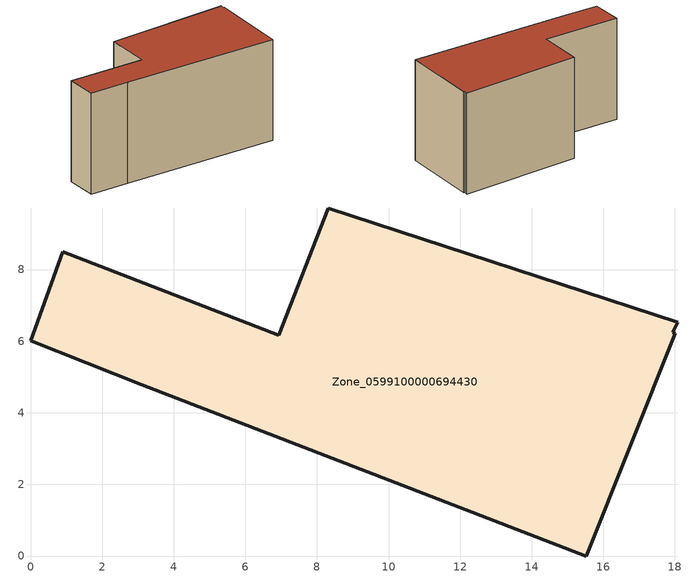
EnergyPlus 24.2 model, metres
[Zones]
Zone_0599100000694430
 floor ground (C_G): 18,6.22 15.52,0 3.11,4.79 0,6.01 0.91,8.5 6.93,6.17 8.31,9.72 18.08,6.53 17.94,6.24 z0.87
 wall outside (C_F): 0.91,8.5 0,6.01 3.11,4.79 15.52,0 18,6.22 17.94,6.24 18.08,6.53 8.31,9.72 6.93,6.17 0.91,8.5 z0.87:9.41
 roof outside (C_R): 15.52,0 18,6.22 17.94,6.24 18.08,6.53 8.31,9.72 6.93,6.17 0.91,8.5 0,6.01 3.11,4.79 z9.41
[BUILDING]
Pand.0599100000694430: North Axis=0; Terrain=City; Loads Convergence Tolerance Value=0.04; Temperature Convergence Tolerance Value=0.4; Solar Distribution=FullExterior; Maximum Number of Warmup Days=25; Minimum Number of Warmup Days=1
[Site:Location]
Rotterdam.The.Hague.AP_ZH_NLD Design_Conditions: Latitude=51.96; Longitude=4.45; Time Zone=1; Elevation=-4.5
[SITE:GROUNDTEMPERATURE:BUILDINGSURFACE]
18, 18, 18, 18, 18, 18, 18, 18, 18, 18, 18, 18
[MATERIAL] Thermal Absorptance=0.9; Solar Absorptance=0.7; Visible Absorptance=0.7
Name | Roughness | Thickness | Conductivity | Density | Specific Heat
G.TC.1946 | MediumSmooth | 0.15 | 1 | 540 | 1210
F.TC.1946 | Rough | 0.3 | 0.857143 | 1920 | 840
R.TC.1946 | MediumRough | 0.2 | 0.909091 | 1500 | 1000
[CONSTRUCTION]
C_G: G.TC.1946
C_F: F.TC.1946
C_R: R.TC.1946
[ZONE]
Zone_0599100000694430: Type=1; Multiplier=1; Ceiling Height=Autocalculate; Volume=Autocalculate; Floor Area=autocalculate; Part of Total Floor Area=Yes
[ZONEINFILTRATION:DESIGNFLOWRATE]
Infil_Zone_0599100000694430: Zone or ZoneList or Space or SpaceList=Zone_0599100000694430; Schedule=AlwaysOn; Design Flow Rate Calculation Method=Flow/Area; Flow Rate per Floor Area=0.003; Constant Term Coefficient=1; Temperature Term Coefficient=0; Velocity Term Coefficient=0; Velocity Squared Term Coefficient=0
[HVACTEMPLATE:ZONE:IDEALLOADSAIRSYSTEM]
Zone_0599100000694430: Maximum Heating Supply Air Temperature=50; Minimum Cooling Supply Air Temperature=13; Maximum Heating Supply Air Humidity Ratio=0.0156; Minimum Cooling Supply Air Humidity Ratio=0.0077; Heating Limit=NoLimit; Cooling Limit=NoLimit; Dehumidification Control Type=ConstantSensibleHeatRatio; Cooling Sensible Heat Ratio=0.7; Dehumidification Setpoint=60; Humidification Control Type=None; Humidification Setpoint=30; Outdoor Air Method=None; Outdoor Air Flow Rate per Person=0.00944; Outdoor Air Flow Rate per Zone Floor Area=0; Outdoor Air Flow Rate per Zone=0; Demand Controlled Ventilation Type=None; Outdoor Air Economizer Type=NoEconomizer; Heat Recovery Type=None; Sensible Heat Recovery Effectiveness=0.7; Latent Heat Recovery Effectiveness=0.65
[ZONECONTROL:THERMOSTAT]
ThermostatControl_Zone_0599100000694430: Zone or ZoneList=Zone_0599100000694430; Control Type Schedule=DualSetpointControlType; Control 1=Thermostat_Zone_0599100000694430; Temperature Difference Between Cutout And Setpoint=0
[THERMOSTATSETPOINT:DUALSETPOINT]
Thermostat_Zone_0599100000694430: Heating Setpoint Temperature Schedule=HeatingSetpoint_Zone_0599100000694430; Cooling Setpoint Temperature Schedule=CoolingSetpoint_Zone_0599100000694430
[SCHEDULE:COMPACT]
HeatingSetpoint_Zone_0599100000694430: Through: 12/31, For: AllDays, Until: 24:00, 21
CoolingSetpoint_Zone_0599100000694430: Through: 12/31, For: AllDays, Until: 24:00, 24
DualSetpointControlType: Through: 12/31, For: AllDays, Until: 24:00, 4
AlwaysOn: Through: 12/31, For: AllDays, Until: 24:00, 1
